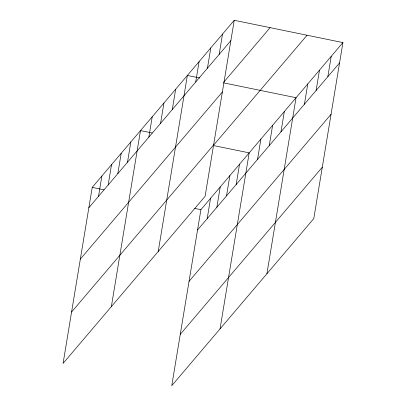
<?xml version="1.0" encoding="UTF-8"?>
<svg xmlns="http://www.w3.org/2000/svg" width="406" height="406" viewBox="0 0 406 406"><rect width="100%" height="100%" fill="white"/><g stroke="black" fill="none" stroke-linecap="round" stroke-linejoin="round"><path stroke-width="0.61" d="M234.237 20.3L92.218 187.394L63.072 363.421L205.096 196.326L234.237 20.3L342.928 42.579L313.782 218.606L171.763 385.7L200.904 209.674L342.928 42.579M98.511 196.362L101.876 176.037M108.163 184.999L111.533 164.674M117.821 173.636L121.186 153.311M127.479 162.273L130.844 141.948M111.361 306.611L140.501 130.585L152.255 132.99M148.855 137.121L152.22 116.796M160.573 123.338L163.938 103.012M172.291 109.554L175.656 89.229M158.228 251.466L187.369 75.44L199.737 77.977M195.722 81.982L199.087 61.656M207.441 68.198L210.805 47.872M219.159 54.409L222.524 34.084M207.197 218.636L210.562 198.311M216.855 207.273L220.219 186.948M226.507 195.91L229.877 175.585M236.165 184.547L239.53 164.222M220.047 328.885L249.188 152.859L213.323 145.51L307.058 35.226M257.541 159.401L260.906 139.075M269.259 145.617L272.624 125.292M280.977 131.828L284.342 111.503M266.915 273.745L296.055 97.719L223.239 82.794M304.409 104.261L307.773 83.935M316.127 90.472L319.492 70.147M327.845 76.688L331.21 56.363M88.853 207.725L230.872 40.625M224.046 81.845L270.107 27.654M80.342 259.104L222.366 92.005M71.583 312.041L213.607 144.947M197.539 229.999L339.558 62.905M189.029 281.378L331.052 114.284M180.269 334.321L322.293 167.221M92.218 187.394L103.966 189.805M194.718 208.405L200.904 209.674"/></g></svg>
